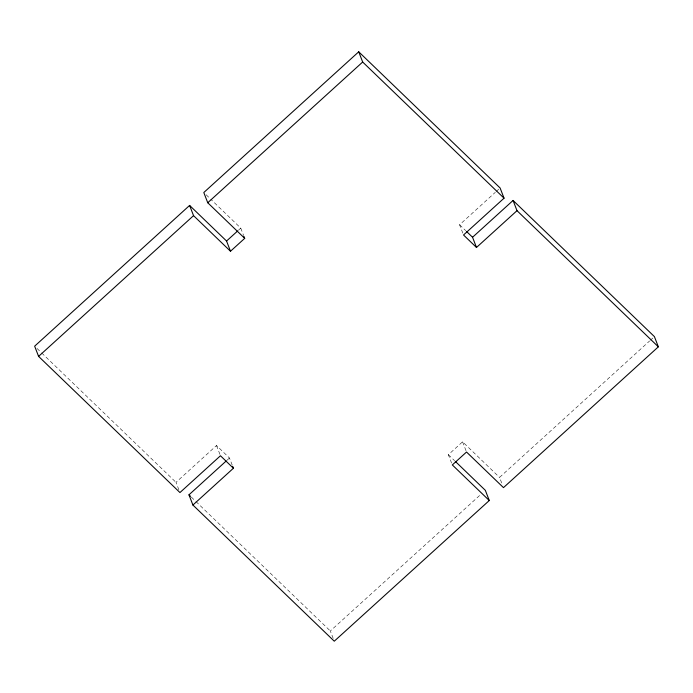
<?xml version="1.0" encoding="UTF-8"?>
<svg xmlns="http://www.w3.org/2000/svg" width="693" height="693" viewBox="0 0 693 693"><rect width="100%" height="100%" fill="white"/><g stroke="black" fill="none" stroke-linecap="round" stroke-linejoin="round"><path stroke-width="0.52" stroke-dasharray="3.46 2.6" d="M501.689 482.986L499.54 477.408L649.618 340.956M650.415 340.237L652.815 338.054M238.401 230.275L240.766 228.127L210.733 199.203M178.872 489.769L176.005 482.337L216.519 445.538L229.478 458.021L232.346 465.453M462.82 233.134L459.589 224.775L495.339 192.308M496.127 191.58L499.306 188.695M227.096 460.187L229.478 458.021M451.602 463.071L448.38 454.712L462.577 441.813L499.54 477.408M333.194 638.409L330.327 630.976L480.544 494.663M459.589 224.775L465.687 230.648M206.116 194.75L209.962 198.458M448.38 454.712L454.539 460.646M36.98 348.423L40.861 352.165M41.641 352.91L176.005 482.337M191.294 497.063L195.183 500.805M195.954 501.55L330.327 630.976M462.577 441.813L466.164 451.1M240.766 228.127L243.633 235.559M216.519 445.538L220.105 454.825"/><path stroke-width="1.04" d="M513.063 200.459L517.004 210.672L476.489 247.47L472.548 237.257L513.063 200.459L654.409 336.607L658.35 346.821L503.482 487.629L466.528 452.027L452.321 464.934L489.275 500.528L334.269 641.198L192.914 505.041L188.964 494.819L226.299 460.906M243.988 236.486L244.707 238.349L230.5 251.247L226.559 241.025L189.605 205.431L34.65 346.179L38.591 356.393L179.955 492.558L220.461 455.76L233.42 468.243L192.914 505.041M476.489 247.47L463.53 234.988L504.045 198.189L500.103 187.976L358.731 51.802L203.803 192.524L207.744 202.746L244.707 238.349M38.591 356.393L193.546 215.644L189.605 205.431M207.744 202.746L362.673 62.023L358.731 51.802M226.559 241.025L237.612 230.994M362.673 62.023L504.045 198.189M517.004 210.672L658.35 346.821M466.45 231.375L472.548 237.257M455.31 461.391L485.334 490.315L489.275 500.528M193.546 215.644L230.5 251.247M188.964 494.819L190.523 496.318M232.701 466.38L233.42 468.243"/></g></svg>
